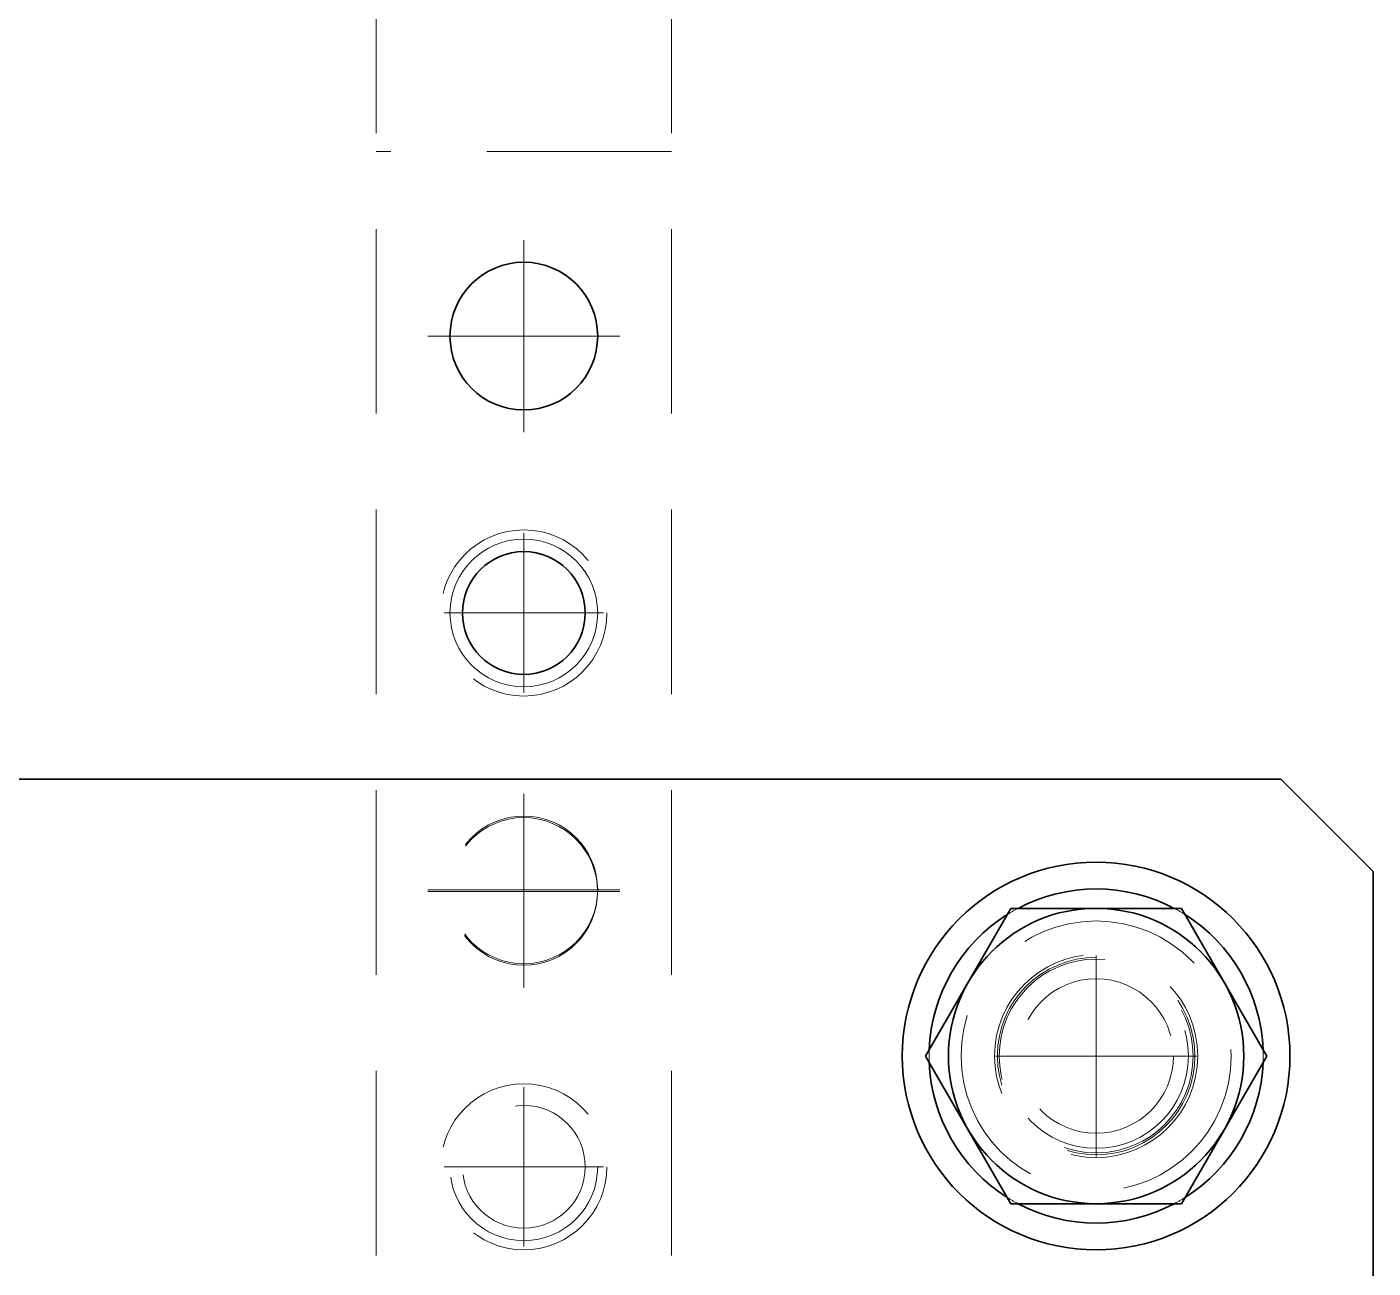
# Model space of a CAD drawing. Header units: millimetres. Extents: x 7914 to 16415, y -883 to 305.
# Drawn here: x 8384.8 to 8457.7, y -98.4 to -31.2 of the extents above; entities that cross this region are included whole.
import ezdxf

# ---------------------------------------------------------------- set-up
doc = ezdxf.new("R2010")
doc.units = ezdxf.units.MM
for name, pattern in [('CENTER-HOKUTO', [23, 20, -1, 1, -1]), ('DASHSPACE', [30, 12, -18]), ('HIDDEN-HOKUTO', [3.8, 2.5, -1.3])]:
    doc.linetypes.add(name, pattern=pattern)
doc.layers.add('AM_7', color=2, linetype='CENTER-HOKUTO', lineweight=30)
doc.layers.add('AM_HID', color=1, linetype='HIDDEN-HOKUTO', lineweight=25)

msp = doc.modelspace()

# ---------------------------------------------------------------- linework, layer by layer
at = {"color": 7, "lineweight": 35}
for p, q in [((8452.723, -71.944), (8362.723, -71.944)), ((8457.723, -204.944), (8457.723, -76.944))]:
    msp.add_line(p, q, dxfattribs=at)
at = {"color": 7, "lineweight": 35, "ltscale": 0.176777}
msp.add_line((8457.723, -76.944), (8452.723, -71.944), dxfattribs=at)
at = {"color": 7, "lineweight": 35, "ltscale": 0.23091}
for p, q in [((8433.483, -86.944), (8438.1, -78.944)), ((8447.347, -78.944), (8451.963, -86.944)), ((8438.1, -94.944), (8433.483, -86.944)), ((8451.963, -86.944), (8447.347, -94.944))]:
    msp.add_line(p, q, dxfattribs=at)
at = {"color": 7, "lineweight": 35, "ltscale": 0.11559}
for p, q in [((8438.1, -78.944), (8442.723, -78.944)), ((8442.723, -78.944), (8447.347, -78.944)), ((8442.723, -94.944), (8438.1, -94.944)), ((8447.347, -94.944), (8442.723, -94.944))]:
    msp.add_line(p, q, dxfattribs=at)
at = {"color": 7, "lineweight": 35}
for centre, radius in [((8411.723, -47.944), 4), ((8411.723, -47.944), 4), ((8411.723, -62.944), 3.324), ((8442.723, -86.944), 10.5), ((8442.723, -86.944), 8)]:
    msp.add_circle(centre, radius, dxfattribs=at)
at = {"color": 7, "lineweight": 13}
msp.add_circle((8411.723, -62.944), 4, dxfattribs=at)
at = {"color": 7, "linetype": 'DASHSPACE', "lineweight": 13}
for centre, radius in [((8442.723, -86.944), 5), ((8411.723, -92.944), 4)]:
    msp.add_circle(centre, radius, dxfattribs=at)
at = {"color": 7, "lineweight": 35}
for start, end in [(62.12601, 117.87404), (122.18103, 177.84474), (2.15533, 57.81899), (182.15533, 237.81901), (302.18107, 357.8447), (242.12604, 297.87401)]:
    msp.add_arc((8442.723, -86.944), 9.05, start, end, dxfattribs=at)
at = {"layer": 'AM_7', "color": 2, "lineweight": 13}
for p, q in [((8411.723, -42.744), (8411.723, -53.144)), ((8416.923, -47.944), (8406.523, -47.944)), ((8411.723, -58.623), (8411.723, -67.265)), ((8416.044, -62.944), (8407.403, -62.944)), ((8411.719, -72.827), (8411.719, -83.227)), ((8411.723, -72.744), (8411.723, -83.144)), ((8416.923, -77.944), (8406.523, -77.944)), ((8416.919, -78.027), (8406.519, -78.027)), ((8442.723, -81.5), (8442.723, -92.389)), ((8448.168, -86.944), (8437.279, -86.944)), ((8411.723, -88.623), (8411.723, -97.265)), ((8416.044, -92.944), (8407.403, -92.944))]:
    msp.add_line(p, q, dxfattribs=at)
at = {"layer": 'AM_HID', "color": 1, "lineweight": 13, "ltscale": 4}
for p, q in [((8403.723, -26.944), (8403.723, -102.944)), ((8419.723, -26.944), (8419.723, -102.944)), ((8419.723, -37.944), (8403.723, -37.944))]:
    msp.add_line(p, q, dxfattribs=at)
for centre, radius in [((8411.723, -62.944), 4.5), ((8411.719, -78.027), 4), ((8411.723, -77.944), 4), ((8442.723, -86.944), 7.315), ((8442.723, -86.944), 5.5), ((8442.723, -86.944), 5.35), ((8442.723, -86.944), 5.25), ((8442.723, -86.944), 4.188), ((8411.723, -92.944), 4.5), ((8411.723, -92.944), 3.324)]:
    msp.add_circle(centre, radius, dxfattribs=at)
for start, end in [(117.87404, 122.18103), (57.81899, 62.12601), (177.84474, 182.15533), (357.8447, 2.15533), (237.81901, 242.12604), (297.87401, 302.18107)]:
    msp.add_arc((8442.723, -86.944), 9.05, start, end, dxfattribs=at)

doc.saveas('drawing.dxf')
